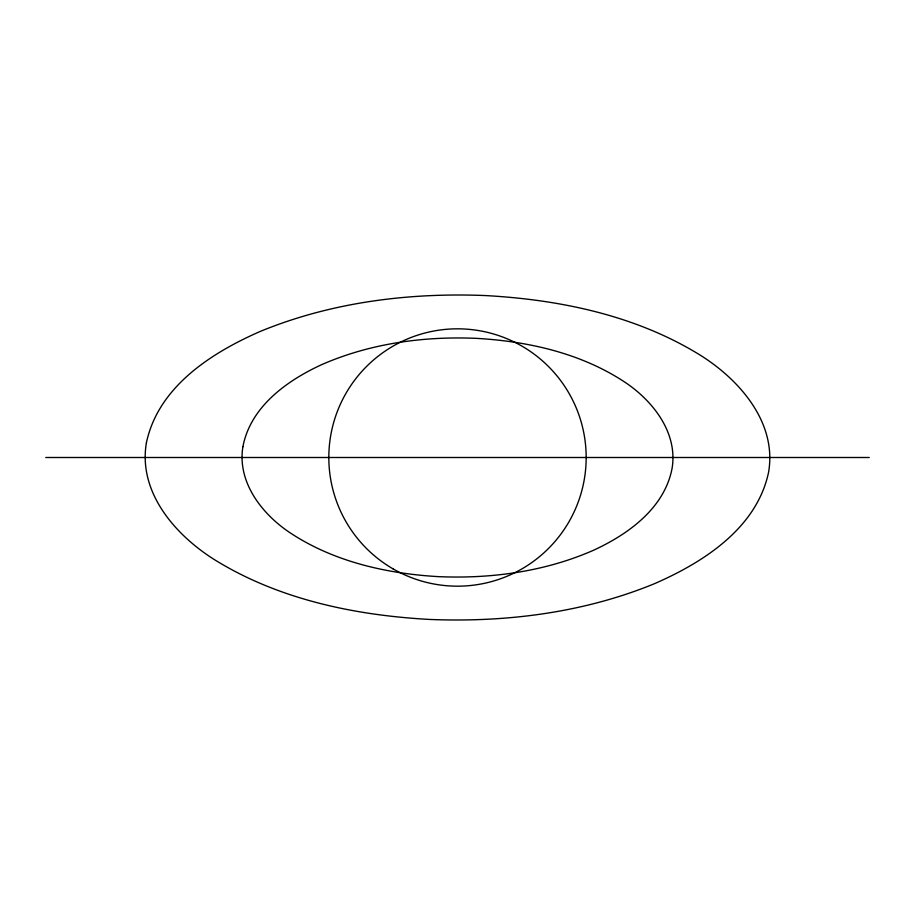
<?xml version="1.0" encoding="UTF-8"?>
<svg xmlns="http://www.w3.org/2000/svg" width="915" height="915" viewBox="0 0 915 915"><rect width="100%" height="100%" fill="white"/><g stroke="black" fill="none" stroke-linecap="round" stroke-linejoin="round"><path stroke-width="1.37" d="M45.75 457.5L869.25 457.5M242.898 446.749C237.065 482.365 262.136 514.23 290.215 532.885C333.861 561.719 386.496 573.614 438.136 576.622C490.886 578.955 544.722 571.658 593.32 550.35C628.113 534.371 664.53 508.26 672.102 468.251C677.935 432.635 652.864 400.77 624.785 382.115C581.139 353.281 528.504 341.387 476.864 338.378C424.114 336.045 370.278 343.342 321.68 364.65C286.887 380.629 250.47 406.74 242.898 446.749M146.389 442.894C137.936 492.579 175.623 535.424 214.979 559.98C279.098 599.577 354.986 615.303 429.432 619.432C505.709 622.555 583.438 612.856 654.397 583.724C703.441 562.348 756.842 528.23 768.611 472.106C777.064 422.421 739.377 379.576 700.021 355.02C635.902 315.423 560.014 299.697 485.568 295.568C409.291 292.445 331.562 302.144 260.603 331.276C211.559 352.652 158.158 386.771 146.389 442.894M393.164 568.936A128.672 128.672 0 0 0 586.172 457.5A128.672 128.672 0 0 0 393.164 346.064A128.672 128.672 0 0 0 393.164 568.936"/></g></svg>
